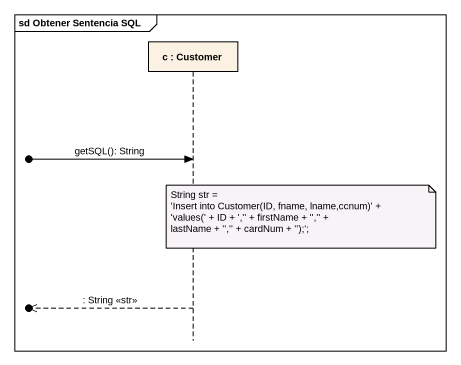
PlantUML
@startuml
mainframe sd Obtener Sentencia SQL
hide footbox
participant "c : Customer" as c

[o-> c : getSQL(): String
note over c
  String str =
  ~'Insert into Customer(ID, fname, lname,ccnum)' +
  ~'values(' + ID + ','' + firstName + '','' +
  lastName + '','' + cardNum + '');';
end note
[o<<-- c : : String <<str>>
@enduml
